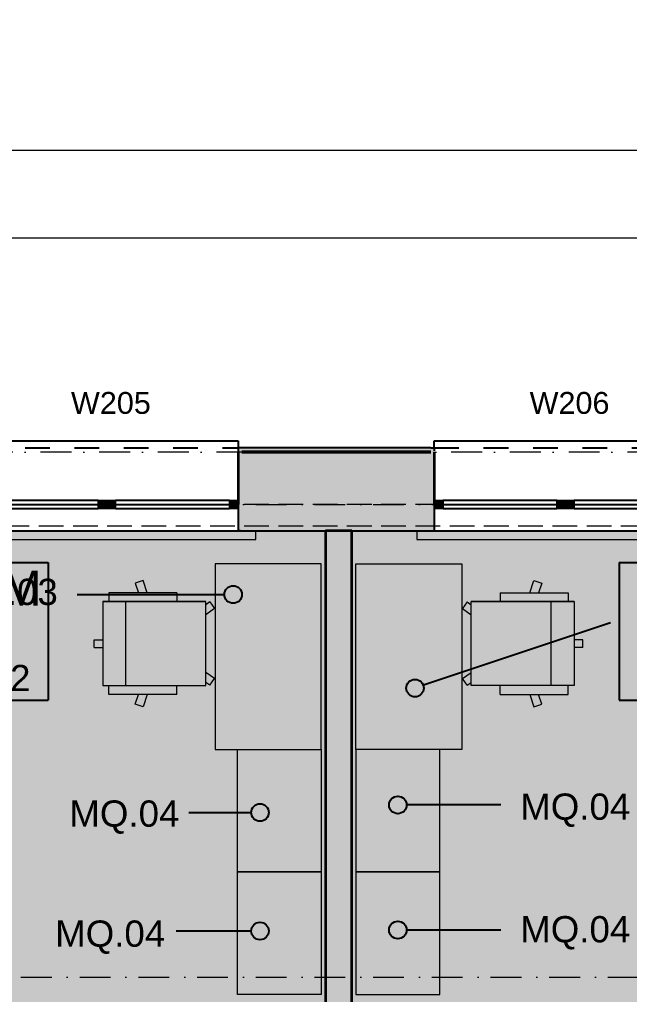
# Model space of a CAD drawing. Header units: millimetres. Extents: x -14278 to 96025, y -22378 to 34603.
# Drawn here: x 78472 to 81957, y 12452 to 18020 of the extents above; entities that cross this region are included whole.
import ezdxf
from ezdxf.enums import TextEntityAlignment as Align

# ---------------------------------------------------------------- set-up
doc = ezdxf.new("R2010")
doc.units = ezdxf.units.MM
doc.header["$MEASUREMENT"] = 0
for name, pattern in [('Dashed', [282.222223, 141.111112, -141.111112]), ('Dot & Dashed', [335.138881, 176.388884, -88.194442, 0, -70.555556]), ('Hidden Line', [195.611112, 141.111112, -54.5])]:
    doc.linetypes.add(name, pattern=pattern)
for name, color, linetype in [('A-Zz_20_10_90-T_TextFFEInternal', 7, 'Continuous'), ('A-Zz_20_10_90-T_TextWindow', 7, 'Continuous'), ('NewA-Ee_25_10-M_WallsExternal', 7, 'Continuous'), ('NewA-Ee_25_10-M_WallsInternal', 7, 'Continuous'), ('NewA-Ee_30_10-M_Roofs', 7, 'Continuous'), ('NewA-Ee_30_40-M_Floors', 7, 'Continuous'), ('NewA-Ee_40_20-M_GeneralFFAndEInternalFixed', 7, 'Continuous'), ('NewA-Ee_40_20-M_GeneralFFAndEInternalMovable', 7, 'Continuous'), ('NewA-SL-M_SpacesInternal', 7, 'Continuous'), ('NewA-Ss_30_25-M_CeilingAndSoffitSystems', 7, 'Continuous'), ('NewA-Zz_20_10_90-T_TextFFEInternal', 7, 'Continuous'), ('NewA-Zz_20_20-D_DimensionGrid', 7, 'Continuous'), ('NewA-Zz_35_40_80-M_GridStructural', 7, 'Continuous'), ('NewA-Zz_50_90_00-M_GrossInternal', 7, 'Continuous'), ('NewA-Zz_60_50_90-P_VoidOpening', 7, 'Continuous')]:
    doc.layers.add(name, color=color, linetype=linetype)
doc.styles.add('GENERATED_STYLE_1', font='')
doc.styles.get('GENERATED_STYLE_1').set_extended_font_data('Arial')
doc.dimstyles.new('GENERATED_STYLE__2', dxfattribs={"dimtxt": 150, "dimasz": 76, "dimexe": 0.18, "dimexo": 300, "dimgap": 0.09, "dimtad": 1, "dimtih": 1, "dimtoh": 1, "dimdec": 0, "dimzin": 0, "dimdsep": 46, "dimtxsty": 'GENERATED_STYLE_1', "dimblk": 'ARROWHEAD_2', "dimblk1": 'ARROWHEAD_2', "dimblk2": 'ARROWHEAD_2', "dimcen": 0.09, "dimclrd": 6, "dimclre": 6, "dimclrt": 7, "dimazin": 0, "dimtfac": 1, "dimtdec": 4, "dimtmove": 0, "dimatfit": 3, "dimfxl": 0, "dimtolj": 1, "dimtzin": 0, "dimarcsym": 0})

# ---------------------------------------------------------------- blocks, each defined once
blk = doc.blocks.new('Slab_29_2', base_point=(88251.7, 6550.5))
at = {"layer": 'NewA-Ee_30_40-M_Floors', "linetype": 'Continuous', "lineweight": 13}
blk.add_hatch(color=254, dxfattribs=at).paths.add_polyline_path([(88251.7, 6550.5), (88251.7, 12847.7), (90701.4, 12847.7), (90701.4, 15099.7), (56152, 15099.7), (56152, 6550.5)])
at = {"layer": 'NewA-Ee_30_40-M_Floors', "color": 6, "linetype": 'Continuous', "lineweight": 13, "flags": 128}
blk.add_lwpolyline([(88251.7, 6550.5), (56152, 6550.5), (56152, 15099.7), (90701.4, 15099.7), (90701.4, 12847.7), (88251.7, 12847.7)], close=True, dxfattribs=at)
blk = doc.blocks.new('BEDROOM_211_34_2', base_point=(77877, 14565))
at = {"layer": 'NewA-SL-M_SpacesInternal', "color": 253, "linetype": 'Continuous', "lineweight": 13}
for p, q in [((80220.8, 15099.7), (76390.7, 15099.7)), ((80220.8, 11297.6), (80220.8, 15099.7))]:
    blk.add_line(p, q, dxfattribs=at)
at = {"layer": 'NewA-SL-M_SpacesInternal', "linetype": 'Continuous'}
for p, q in [((77118.4, 14918.6), (78635.6, 14918.6)), ((78635.6, 14918.6), (78635.6, 14604.3)), ((78635.6, 14604.3), (78635.6, 14368.6)), ((78635.6, 14368.6), (78635.6, 14132.8)), ((77118.4, 14132.8), (78635.6, 14132.8))]:
    blk.add_line(p, q, dxfattribs=at)
at = {"layer": 'NewA-SL-M_SpacesInternal', "color": 5, "lineweight": 70, "style": 'GENERATED_STYLE_1'}
for tag, height, p in [('ROOM_NAME', 200, (77877, 14872.8)), ('ROOM_NUMBER', 150, (77877, 14570)), ('adj_text', 150, (77877, 14334.3))]:
    blk.add_attdef(tag, text='', height=height, dxfattribs=at).set_placement(p, align=Align.TOP_CENTER)
blk = doc.blocks.new('BEDROOM_213_35_2', base_point=(82657.6, 14565))
at = {"layer": 'NewA-SL-M_SpacesInternal', "color": 253, "linetype": 'Continuous', "lineweight": 13}
for p, q in [((80370.8, 15099.7), (80370.8, 11297.6)), ((84198.7, 15099.7), (80370.8, 15099.7))]:
    blk.add_line(p, q, dxfattribs=at)
at = {"layer": 'NewA-SL-M_SpacesInternal', "linetype": 'Continuous'}
for p, q in [((81898.9, 14918.6), (81898.9, 14604.3)), ((81898.9, 14918.6), (83416.2, 14918.6)), ((81898.9, 14604.3), (81898.9, 14368.6)), ((81898.9, 14368.6), (81898.9, 14132.8)), ((81898.9, 14132.8), (83416.2, 14132.8))]:
    blk.add_line(p, q, dxfattribs=at)
at = {"layer": 'NewA-SL-M_SpacesInternal', "color": 5, "lineweight": 70, "style": 'GENERATED_STYLE_1'}
for tag, height, p in [('ROOM_NAME', 200, (82657.6, 14872.8)), ('ROOM_NUMBER', 150, (82657.6, 14570)), ('adj_text', 150, (82657.6, 14334.3))]:
    blk.add_attdef(tag, text='', height=height, dxfattribs=at).set_placement(p, align=Align.TOP_CENTER)
blk = doc.blocks.new('Slab_43_2', base_point=(76390.7, 15099.7))
at = {"layer": 'NewA-Ss_30_25-M_CeilingAndSoffitSystems', "linetype": 'Continuous', "lineweight": 0}
blk.add_hatch(color=255, dxfattribs=at).paths.add_polyline_path([(76390.7, 15099.7), (76390.7, 11297.6), (78163.4, 11297.6), (78163.4, 8145.4), (79394.7, 8145.4), (79394.7, 11297.6), (80220.8, 11297.6), (80220.8, 15099.7)])
at = {"layer": 'NewA-Ss_30_25-M_CeilingAndSoffitSystems', "color": 6, "linetype": 'Continuous', "lineweight": 13, "flags": 128}
blk.add_lwpolyline([(76390.7, 15099.7), (76390.7, 11297.6), (78163.4, 11297.6), (78163.4, 8145.4), (79394.7, 8145.4), (79394.7, 11297.6), (80220.8, 11297.6), (80220.8, 15099.7)], close=True, dxfattribs=at)
blk = doc.blocks.new('Slab_44_2', base_point=(80370.8, 15099.7))
at = {"layer": 'NewA-Ss_30_25-M_CeilingAndSoffitSystems', "linetype": 'Continuous', "lineweight": 0}
blk.add_hatch(color=255, dxfattribs=at).paths.add_polyline_path([(80370.8, 15099.7), (80370.8, 11096.4), (81197.3, 11096.4), (81197.3, 8145.4), (82431.1, 8145.4), (82431.1, 11096.4), (84198.7, 11096.4), (84198.7, 15099.7)])
at = {"layer": 'NewA-Ss_30_25-M_CeilingAndSoffitSystems', "color": 6, "linetype": 'Continuous', "lineweight": 13, "flags": 128}
blk.add_lwpolyline([(80370.8, 15099.7), (80370.8, 11096.4), (81197.3, 11096.4), (81197.3, 8145.4), (82431.1, 8145.4), (82431.1, 11096.4), (84198.7, 11096.4), (84198.7, 15099.7)], close=True, dxfattribs=at)
blk = doc.blocks.new('Double Window 19_2')
at = {"layer": 'NewA-Ee_25_10-M_WallsExternal', "linetype": 'Continuous', "lineweight": 13}
for points in [[(-750, 0), (-750, -50), (-700, -50), (-700, 0)], [(0, -50), (0, 0), (-50, 0), (-50, -50)], [(0, 0), (0, -50), (50, -50), (50, 0)], [(750, -50), (750, 0), (700, 0), (700, -50)]]:
    blk.add_hatch(color=104, dxfattribs=at).paths.add_polyline_path(points)
at = {"layer": 'NewA-Ee_25_10-M_WallsExternal', "linetype": 'Continuous'}
for p, q in [((-750, 300), (-750, 340)), ((-750, 340), (750, 340)), ((750, 340), (750, 300)), ((-700, 0), (-50, 0)), ((50, 0), (700, 0)), ((-750, -24.9), (-750, -50)), ((-700, -25), (-50, -25)), ((-50, -50), (-700, -50)), ((50, -25), (700, -25)), ((700, -50), (50, -50)), ((750, -24.9), (750, -50)), ((-750, -175.2), (750, -175.2))]:
    blk.add_line(p, q, dxfattribs=at)
at = {"layer": 'NewA-Ee_25_10-M_WallsExternal', "linetype": 'Dashed'}
blk.add_line((-750, 300), (750, 300), dxfattribs=at)
at = {"layer": 'NewA-Ee_25_10-M_WallsExternal', "color": 24, "linetype": 'Continuous', "lineweight": 13}
for p, q in [((-750, 0), (-700, 0)), ((-700, 0), (-700, -50)), ((-50, -50), (-50, 0)), ((-50, 0), (0, 0)), ((0, 0), (50, 0)), ((50, 0), (50, -50)), ((700, -50), (700, 0)), ((700, 0), (750, 0)), ((-700, -50), (-750, -50)), ((0, -50), (-50, -50)), ((50, -50), (0, -50)), ((750, -50), (700, -50))]:
    blk.add_line(p, q, dxfattribs=at)
at = {"layer": 'NewA-Ee_25_10-M_WallsExternal', "color": 92, "linetype": 'Continuous', "lineweight": 35}
for p, q in [((-750, 0), (-750, -24.9)), ((750, 0), (750, -24.9))]:
    blk.add_line(p, q, dxfattribs=at)
blk = doc.blocks.new('Wall_68_2', base_point=(56001.7, 15250))
at = {"layer": 'NewA-Ee_25_10-M_WallsExternal', "linetype": 'Continuous', "lineweight": 13}
for points in [[(79741.8, 15574.9), (79721.7, 15574.9), (79721.7, 15274.9), (79741.8, 15274.9)], [(79721.7, 15274.9), (79721.7, 15250), (80841.7, 15250), (80841.7, 15274.9), (80821.6, 15274.9), (80821.6, 15550), (79741.8, 15550), (79741.8, 15274.9)], [(79741.8, 15554.8), (80821.6, 15554.8), (80821.6, 15574.9), (79741.8, 15574.9)], [(80821.6, 15574.9), (80821.6, 15274.9), (80841.7, 15274.9), (80841.7, 15574.9)], [(79721.7, 15224.9), (79734.7, 15224.9), (79734.7, 15179.6), (80828.7, 15179.6), (80828.7, 15224.9), (80841.7, 15224.9), (80841.7, 15250), (79721.7, 15250)], [(79734.7, 15099.7), (79734.7, 15224.9), (79721.7, 15224.9), (79721.7, 15099.7)], [(80828.7, 15099.7), (80841.7, 15099.7), (80841.7, 15224.9), (80828.7, 15224.9)], [(79734.7, 15179.6), (79734.7, 15116.1), (80828.7, 15116.1), (80828.7, 15179.6)], [(80828.7, 15116.1), (79734.7, 15116.1), (79734.7, 15099.7), (80828.7, 15099.7)]]:
    blk.add_hatch(color=6, dxfattribs=at).paths.add_polyline_path(points)
at = {"layer": 'NewA-Ee_25_10-M_WallsExternal', "linetype": 'Continuous'}
for p, q in [((79741.8, 15574.9), (79721.7, 15574.9)), ((79721.7, 15574.9), (79721.7, 15554.8)), ((79741.8, 15554.8), (80821.6, 15554.8)), ((80821.6, 15574.9), (80841.7, 15574.9)), ((80841.7, 15574.9), (80841.7, 15554.8)), ((79721.7, 15250), (79721.7, 15224.9)), ((79721.7, 15224.9), (79721.7, 15179.6)), ((80841.7, 15250), (80841.7, 15224.9)), ((80841.7, 15224.9), (80841.7, 15179.6)), ((79721.7, 15179.6), (79721.7, 15116.1)), ((80841.7, 15179.6), (80841.7, 15116.1)), ((79721.7, 15116.1), (79721.7, 15099.7)), ((79734.7, 15099.7), (79721.7, 15099.7)), ((80828.7, 15099.7), (80841.7, 15099.7)), ((80841.7, 15116.1), (80841.7, 15099.7))]:
    blk.add_line(p, q, dxfattribs=at)
at = {"layer": 'NewA-Ee_25_10-M_WallsExternal', "color": 92, "linetype": 'Continuous', "lineweight": 35}
for p, q in [((79721.7, 15550), (79721.7, 15274.9)), ((79741.8, 15550), (80821.6, 15550)), ((80841.7, 15550), (80841.7, 15274.9)), ((79721.7, 15274.9), (79721.7, 15250)), ((80841.7, 15274.9), (80841.7, 15250))]:
    blk.add_line(p, q, dxfattribs=at)
at = {"layer": 'NewA-Ee_25_10-M_WallsExternal', "linetype": 'Continuous', "flags": 128}
for points in [[(80821.6, 15574.9), (79741.8, 15574.9)], [(79734.7, 15099.7), (80828.7, 15099.7)]]:
    blk.add_lwpolyline(points, dxfattribs=at)
at = {"layer": 'NewA-Ee_25_10-M_WallsExternal', "linetype": 'Continuous', "zscale": 1000}
for p in [(78971.7, 15274.9), (81591.7, 15274.9)]:
    blk.add_blockref('Double Window 19_2', p, dxfattribs=at)
blk = doc.blocks.new('Wall_80_2', base_point=(80220.8, 15099.7))
at = {"layer": 'NewA-Ee_25_10-M_WallsInternal', "linetype": 'Continuous', "lineweight": 13}
blk.add_hatch(color=6, dxfattribs=at).paths.add_polyline_path([(80220.8, 11297.6), (80370.8, 11297.6), (80370.8, 15099.7), (80220.8, 15099.7)])
at = {"layer": 'NewA-Ee_25_10-M_WallsInternal', "color": 92, "linetype": 'Continuous', "lineweight": 35, "flags": 128}
for points in [[(80220.8, 15099.7), (80220.8, 11297.6)], [(80370.8, 15099.7), (80220.8, 15099.7)], [(80370.8, 11297.6), (80370.8, 15099.7)]]:
    blk.add_lwpolyline(points, dxfattribs=at)
blk = doc.blocks.new('Standard grid marker_2')
at = {"layer": 'NewA-Zz_35_40_80-M_GridStructural', "color": 6, "linetype": 'Dot & Dashed', "lineweight": 13}
blk.add_line((1000, 0), (40175.6, 0), dxfattribs=at)
at = {"layer": 'NewA-Zz_35_40_80-M_GridStructural', "style": 'GENERATED_STYLE_1'}
blk.add_attdef('AC_MarkerText_1', text='', height=250, dxfattribs=at).set_placement((41425.6, 14.3), align=Align.MIDDLE_CENTER)
blk = doc.blocks.new('Standard grid marker_4')
at = {"layer": 'NewA-Zz_35_40_80-M_GridStructural', "color": 6, "linetype": 'Dot & Dashed', "lineweight": 13}
blk.add_line((1000, 0), (40175.6, 0), dxfattribs=at)
blk = doc.blocks.new('Venetian Blind 19')
at = {"layer": 'NewA-Ee_40_20-M_GeneralFFAndEInternalFixed', "color": 1, "linetype": 'Continuous', "lineweight": 18}
for p, q in [((1700, 50), (0, 50)), ((0, 50), (0, 0)), ((0, 0), (1700, 0)), ((1700, 0), (1700, 50))]:
    blk.add_line(p, q, dxfattribs=at)
blk = doc.blocks.new('Office Desk Rect 19')
at = {"layer": 'NewA-Ee_40_20-M_GeneralFFAndEInternalMovable', "color": 1, "linetype": 'Continuous', "lineweight": 18}
for p, q in [((1058.8625, 604.8375), (0, 604.8375)), ((0, 604.8375), (0, 0)), ((1058.8625, 0), (1058.8625, 604.8375)), ((0, 0), (1058.8625, 0))]:
    blk.add_line(p, q, dxfattribs=at)
blk = doc.blocks.new('Office Chair 04 19')
at = {"layer": 'NewA-Ee_40_20-M_GeneralFFAndEInternalMovable', "color": 1, "linetype": 'Continuous', "lineweight": 18}
for p, q in [((335.5, 682), (335.5, 632.6)), ((335.5, 682), (379.5, 682)), ((379.5, 682), (379.5, 632.6)), ((597.6, 632.6), (117.3, 632.6)), ((117.3, 632.6), (117.3, 43.3)), ((117.3, 632.6), (117.3, 43.3)), ((597.6, 632.6), (597.6, 43.3)), ((597.6, 43.3), (597.6, 632.6)), ((597.6, 632.6), (597.6, 43.3)), ((67.3, 210.1), (67.3, 598.2)), ((67.3, 598.2), (117.3, 598.2)), ((647.6, 598.2), (597.6, 598.2)), ((647.6, 210.1), (647.6, 598.2)), ((-3.2, 401.5), (11.5, 446.7)), ((11.5, 446.7), (67.3, 428.6)), ((117.3, 501), (597.6, 501)), ((703.4, 446.7), (647.6, 428.6)), ((718.1, 401.5), (703.4, 446.7)), ((67.3, 378.6), (-3.2, 401.5)), ((647.6, 378.6), (718.1, 401.5)), ((67.3, 210.1), (117.3, 210.1)), ((67.3, 210.1), (117.3, 210.1)), ((647.6, 210.1), (597.6, 210.1)), ((647.6, 210.1), (597.6, 210.1)), ((117.3, 43.3), (597.6, 43.3)), ((119.9, 21.7), (135.6, 43.3)), ((119.9, 21.7), (157.3, -5.4)), ((157.3, -5.4), (192.7, 43.3)), ((557.7, -5.4), (522.2, 43.3)), ((595, 21.7), (557.7, -5.4)), ((595, 21.7), (579.3, 43.3))]:
    blk.add_line(p, q, dxfattribs=at)
blk = doc.blocks.new('Credenza 19_2')
at = {"layer": 'NewA-Ee_40_20-M_GeneralFFAndEInternalMovable', "color": 1, "linetype": 'Continuous', "lineweight": 18}
for p, q in [((700, 478.4), (0, 478.4)), ((0, 478.4), (0, 0)), ((700, 0), (700, 478.4)), ((0, 0), (700, 0))]:
    blk.add_line(p, q, dxfattribs=at)
blk = doc.blocks.new('Beam_16_2', base_point=(90851.7, 6550))
at = {"layer": 'NewA-Ee_30_10-M_Roofs', "color": 6, "linetype": 'Hidden Line', "lineweight": 13}
blk.add_line((90851.7, 15250), (56001.7, 15250), dxfattribs=at)
blk = doc.blocks.new('Line_85_2', base_point=(81222.1, 13534.6))
at = {"layer": 'NewA-Zz_20_10_90-T_TextFFEInternal', "linetype": 'Continuous'}
blk.add_hatch(color=256, dxfattribs=at).paths.add_polyline_path([(80683.5, 13534.6), (80679.7, 13553.7), (80668.8, 13570), (80652.6, 13580.8), (80633.5, 13584.6), (80614.3, 13580.8), (80598.1, 13570), (80587.3, 13553.7), (80583.5, 13534.6), (80587.3, 13515.5), (80598.1, 13499.2), (80614.3, 13488.4), (80633.5, 13484.6), (80652.6, 13488.4), (80668.8, 13499.2), (80679.7, 13515.5)])
blk.add_line((81222.1, 13534.6), (80683.5, 13534.6), dxfattribs=at)
blk.add_circle((80633.5, 13534.6), 50, dxfattribs=at)
blk = doc.blocks.new('Line_86_2', base_point=(81222.1, 12820.2))
at = {"layer": 'NewA-Zz_20_10_90-T_TextFFEInternal', "linetype": 'Continuous'}
blk.add_hatch(color=256, dxfattribs=at).paths.add_polyline_path([(80683.5, 12820.2), (80679.7, 12839.3), (80668.8, 12855.5), (80652.6, 12866.4), (80633.5, 12870.2), (80614.3, 12866.4), (80598.1, 12855.5), (80587.3, 12839.3), (80583.5, 12820.2), (80587.3, 12801), (80598.1, 12784.8), (80614.3, 12774), (80633.5, 12770.2), (80652.6, 12774), (80668.8, 12784.8), (80679.7, 12801)])
blk.add_line((81222.1, 12820.2), (80683.5, 12820.2), dxfattribs=at)
blk.add_circle((80633.5, 12820.2), 50, dxfattribs=at)
blk = doc.blocks.new('Line_90_2', base_point=(81849.1, 14575.1))
at = {"layer": 'NewA-Zz_20_10_90-T_TextFFEInternal', "linetype": 'Continuous'}
blk.add_hatch(color=256, dxfattribs=at).paths.add_polyline_path([(80782, 14201.8), (80778.2, 14221), (80767.3, 14237.2), (80751.1, 14248), (80732, 14251.8), (80712.9, 14248), (80696.6, 14237.2), (80685.8, 14221), (80682, 14201.8), (80685.8, 14182.7), (80696.6, 14166.5), (80712.9, 14155.6), (80732, 14151.8), (80751.1, 14155.6), (80767.3, 14166.5), (80778.2, 14182.7)])
blk.add_line((81849.1, 14575.1), (80779.4, 14217.7), dxfattribs=at)
blk.add_circle((80732, 14201.8), 50, dxfattribs=at)
blk = doc.blocks.new('Line_115_2', base_point=(78801.9, 14736.1))
at = {"layer": 'NewA-Zz_20_10_90-T_TextFFEInternal', "linetype": 'Continuous'}
blk.add_hatch(color=256, dxfattribs=at).paths.add_polyline_path([(79742.9, 14736.1), (79739.1, 14755.2), (79728.3, 14771.4), (79712, 14782.2), (79692.9, 14786.1), (79673.8, 14782.2), (79657.5, 14771.4), (79646.7, 14755.2), (79642.9, 14736.1), (79646.7, 14716.9), (79657.5, 14700.7), (79673.8, 14689.9), (79692.9, 14686.1), (79712, 14689.9), (79728.3, 14700.7), (79739.1, 14716.9)])
blk.add_line((78801.9, 14736.1), (79642.9, 14736.1), dxfattribs=at)
blk.add_circle((79692.9, 14736.1), 50, dxfattribs=at)
blk = doc.blocks.new('Line_116_2', base_point=(79440.3, 13491.2))
at = {"layer": 'NewA-Zz_20_10_90-T_TextFFEInternal', "linetype": 'Continuous'}
blk.add_hatch(color=256, dxfattribs=at).paths.add_polyline_path([(79896.2, 13491.2), (79892.4, 13510.3), (79881.6, 13526.6), (79865.4, 13537.4), (79846.2, 13541.2), (79827.1, 13537.4), (79810.9, 13526.6), (79800.1, 13510.3), (79796.2, 13491.2), (79800.1, 13472.1), (79810.9, 13455.9), (79827.1, 13445), (79846.2, 13441.2), (79865.4, 13445), (79881.6, 13455.9), (79892.4, 13472.1)])
blk.add_line((79440.3, 13491.2), (79796.2, 13491.2), dxfattribs=at)
blk.add_circle((79846.2, 13491.2), 50, dxfattribs=at)
blk = doc.blocks.new('Line_117_2', base_point=(79368.2, 12814.7))
at = {"layer": 'NewA-Zz_20_10_90-T_TextFFEInternal', "linetype": 'Continuous'}
blk.add_hatch(color=256, dxfattribs=at).paths.add_polyline_path([(79896.2, 12814.7), (79892.4, 12833.8), (79881.6, 12850), (79865.4, 12860.9), (79846.2, 12864.7), (79827.1, 12860.9), (79810.9, 12850), (79800.1, 12833.8), (79796.2, 12814.7), (79800.1, 12795.5), (79810.9, 12779.3), (79827.1, 12768.5), (79846.2, 12764.7), (79865.4, 12768.5), (79881.6, 12779.3), (79892.4, 12795.5)])
blk.add_line((79368.2, 12814.7), (79796.2, 12814.7), dxfattribs=at)
blk.add_circle((79846.2, 12814.7), 50, dxfattribs=at)
blk = doc.blocks.new('*D1028', base_point=(56001.7, 0))
at = {"layer": 'NewA-Zz_20_20-D_DimensionGrid', "color": 6, "linetype": 'Continuous', "lineweight": 13}
for p, q in [((55701.7, 17198.9), (55701.7, 17470.2)), ((91151.7, 17198.9), (91151.7, 17470.2)), ((55652.8, 17273.9), (55701.7, 17273.9)), ((55701.7, 17273.9), (91151.7, 17273.9)), ((91151.7, 17273.9), (91200.6, 17273.9))]:
    blk.add_line(p, q, dxfattribs=at)
at = {"layer": 'NewA-Zz_20_20-D_DimensionGrid', "linetype": 'Continuous'}
for p, q in [((55730.6, 17323.9), (55672.8, 17223.9)), ((91122.8, 17223.9), (91180.6, 17323.9))]:
    blk.add_line(p, q, dxfattribs=at)
at = {"layer": 'NewA-Zz_20_20-D_DimensionGrid', "insert": (73140.7, 17303.9), "char_height": 150, "attachment_point": 7, "style": 'GENERATED_STYLE_1'}
blk.add_mtext('\\A1;{\\fArial|b0|i0|c0|p34;35450}', dxfattribs=at)
blk = doc.blocks.new('ARROWHEAD_2')
at = {"color": 0, "linetype": 'Continuous', "lineweight": 0}
for p, q in [((0, 0), (-1, 0)), ((-0.378, -0.655), (0.378, 0.655))]:
    blk.add_line(p, q, dxfattribs=at)
blk = doc.blocks.new('*D1034', base_point=(56001.7, 0))
at = {"layer": 'NewA-Zz_20_20-D_DimensionGrid', "color": 6, "linetype": 'Continuous', "lineweight": 13}
for p, q in [((72201.7, 16698.8), (72201.7, 17720.2)), ((84051.7, 16698.8), (84051.7, 17720.2)), ((72201.7, 16773.8), (84051.7, 16773.8))]:
    blk.add_line(p, q, dxfattribs=at)
at = {"layer": 'NewA-Zz_20_20-D_DimensionGrid', "linetype": 'Continuous'}
for p, q in [((72230.6, 16823.8), (72172.8, 16723.8)), ((84080.6, 16823.8), (84022.8, 16723.8))]:
    blk.add_line(p, q, dxfattribs=at)
at = {"layer": 'NewA-Zz_20_20-D_DimensionGrid', "insert": (77848.3, 16803.8), "char_height": 150, "attachment_point": 7, "style": 'GENERATED_STYLE_1'}
blk.add_mtext('\\A1;{\\fArial|b0|i0|c0|p34;11850}', dxfattribs=at)
blk = doc.blocks.new('Label_149_2', base_point=(78569.5, 15971.6))
at = {"layer": 'A-Zz_20_10_90-T_TextWindow', "insert": (78994.5, 15893), "char_height": 125, "attachment_point": 2, "style": 'GENERATED_STYLE_1'}
blk.add_mtext('\\fArial|b0|i0|c0|p34;W205\\fArial|b0|i0|c0|p34;\\fArial|b0|i0|c0|p34;\\fArial|b0|i0|c0|p34;\\fArial|b0|i0|c0|p34;\\fArial|b0|i0|c0|p34;\\fArial|b0|i0|c0|p34;\\fArial|b0|i0|c0|p34;\\fArial|b0|i0|c0|p34;\\fArial|b0|i0|c0|p34;\\fArial|b0|i0|c0|p34;\\fArial|b0|i0|c0|p34;\\fArial|b0|i0|c0|p34;\\fArial|b0|i0|c0|p34;\\fArial|b0|i0|c0|p34;\\fArial|b0|i0|c0|p34;\\fArial|b0|i0|c0|p34;\\fArial|b0|i0|c0|p34;\\fArial|b0|i0|c0|p34;\\fArial|b0|i0|c0|p34;\\fArial|b0|i0|c0|p34;\\fArial|b0|i0|c0|p34;\\fArial|b0|i0|c0|p34;\\fArial|b0|i0|c0|p34;\\fArial|b0|i0|c0|p34;\\fArial|b0|i0|c0|p34;\\fArial|b0|i0|c0|p34;\\fArial|b0|i0|c0|p34;\\fArial|b0|i0|c0|p34;\\fArial|b0|i0|c0|p34;}', dxfattribs=at)
blk = doc.blocks.new('Label_150_2', base_point=(81189.5, 15971.6))
at = {"layer": 'A-Zz_20_10_90-T_TextWindow', "insert": (81614.5, 15893), "char_height": 125, "attachment_point": 2, "style": 'GENERATED_STYLE_1'}
blk.add_mtext('\\fArial|b0|i0|c0|p34;W206\\fArial|b0|i0|c0|p34;\\fArial|b0|i0|c0|p34;\\fArial|b0|i0|c0|p34;\\fArial|b0|i0|c0|p34;\\fArial|b0|i0|c0|p34;\\fArial|b0|i0|c0|p34;\\fArial|b0|i0|c0|p34;\\fArial|b0|i0|c0|p34;\\fArial|b0|i0|c0|p34;\\fArial|b0|i0|c0|p34;\\fArial|b0|i0|c0|p34;\\fArial|b0|i0|c0|p34;\\fArial|b0|i0|c0|p34;\\fArial|b0|i0|c0|p34;\\fArial|b0|i0|c0|p34;\\fArial|b0|i0|c0|p34;\\fArial|b0|i0|c0|p34;\\fArial|b0|i0|c0|p34;\\fArial|b0|i0|c0|p34;\\fArial|b0|i0|c0|p34;\\fArial|b0|i0|c0|p34;\\fArial|b0|i0|c0|p34;\\fArial|b0|i0|c0|p34;\\fArial|b0|i0|c0|p34;\\fArial|b0|i0|c0|p34;\\fArial|b0|i0|c0|p34;\\fArial|b0|i0|c0|p34;\\fArial|b0|i0|c0|p34;\\fArial|b0|i0|c0|p34;}', dxfattribs=at)
blk = doc.blocks.new('Label_184_2', base_point=(81222.1, 12984.1))
at = {"layer": 'A-Zz_20_10_90-T_TextFFEInternal', "insert": (81647.1, 12899.8), "char_height": 150, "attachment_point": 2, "style": 'GENERATED_STYLE_1'}
blk.add_mtext('\\fArial|b0|i0|c0|p34;MQ.04\\fArial|b0|i0|c0|p34;\\fArial|b0|i0|c0|p34;\\fArial|b0|i0|c0|p34;\\fArial|b0|i0|c0|p34;\\fArial|b0|i0|c0|p34;\\fArial|b0|i0|c0|p34;\\fArial|b0|i0|c0|p34;\\fArial|b0|i0|c0|p34;\\fArial|b0|i0|c0|p34;\\fArial|b0|i0|c0|p34;\\fArial|b0|i0|c0|p34;\\fArial|b0|i0|c0|p34;\\fArial|b0|i0|c0|p34;\\fArial|b0|i0|c0|p34;\\fArial|b0|i0|c0|p34;\\fArial|b0|i0|c0|p34;\\fArial|b0|i0|c0|p34;\\fArial|b0|i0|c0|p34;\\fArial|b0|i0|c0|p34;\\fArial|b0|i0|c0|p34;\\fArial|b0|i0|c0|p34;\\fArial|b0|i0|c0|p34;\\fArial|b0|i0|c0|p34;\\fArial|b0|i0|c0|p34;\\fArial|b0|i0|c0|p34;\\fArial|b0|i0|c0|p34;\\fArial|b0|i0|c0|p34;\\fArial|b0|i0|c0|p34;\\fArial|b0|i0|c0|p34;}', dxfattribs=at)
blk = doc.blocks.new('Label_185_2', base_point=(81222.1, 13684.1))
at = {"layer": 'A-Zz_20_10_90-T_TextFFEInternal', "insert": (81647.1, 13599.8), "char_height": 150, "attachment_point": 2, "style": 'GENERATED_STYLE_1'}
blk.add_mtext('\\fArial|b0|i0|c0|p34;MQ.04\\fArial|b0|i0|c0|p34;\\fArial|b0|i0|c0|p34;\\fArial|b0|i0|c0|p34;\\fArial|b0|i0|c0|p34;\\fArial|b0|i0|c0|p34;\\fArial|b0|i0|c0|p34;\\fArial|b0|i0|c0|p34;\\fArial|b0|i0|c0|p34;\\fArial|b0|i0|c0|p34;\\fArial|b0|i0|c0|p34;\\fArial|b0|i0|c0|p34;\\fArial|b0|i0|c0|p34;\\fArial|b0|i0|c0|p34;\\fArial|b0|i0|c0|p34;\\fArial|b0|i0|c0|p34;\\fArial|b0|i0|c0|p34;\\fArial|b0|i0|c0|p34;\\fArial|b0|i0|c0|p34;\\fArial|b0|i0|c0|p34;\\fArial|b0|i0|c0|p34;\\fArial|b0|i0|c0|p34;\\fArial|b0|i0|c0|p34;\\fArial|b0|i0|c0|p34;\\fArial|b0|i0|c0|p34;\\fArial|b0|i0|c0|p34;\\fArial|b0|i0|c0|p34;\\fArial|b0|i0|c0|p34;\\fArial|b0|i0|c0|p34;\\fArial|b0|i0|c0|p34;}', dxfattribs=at)
blk = doc.blocks.new('Label_207_2', base_point=(77951.9, 14910.8))
at = {"layer": 'A-Zz_20_10_90-T_TextFFEInternal', "insert": (78376.9, 14826.5), "char_height": 150, "attachment_point": 2, "style": 'GENERATED_STYLE_1'}
blk.add_mtext('\\fArial|b0|i0|c0|p34;MQ.03\\fArial|b0|i0|c0|p34;\\fArial|b0|i0|c0|p34;\\fArial|b0|i0|c0|p34;\\fArial|b0|i0|c0|p34;\\fArial|b0|i0|c0|p34;\\fArial|b0|i0|c0|p34;\\fArial|b0|i0|c0|p34;\\fArial|b0|i0|c0|p34;\\fArial|b0|i0|c0|p34;\\fArial|b0|i0|c0|p34;\\fArial|b0|i0|c0|p34;\\fArial|b0|i0|c0|p34;\\fArial|b0|i0|c0|p34;\\fArial|b0|i0|c0|p34;\\fArial|b0|i0|c0|p34;\\fArial|b0|i0|c0|p34;\\fArial|b0|i0|c0|p34;\\fArial|b0|i0|c0|p34;\\fArial|b0|i0|c0|p34;\\fArial|b0|i0|c0|p34;\\fArial|b0|i0|c0|p34;\\fArial|b0|i0|c0|p34;\\fArial|b0|i0|c0|p34;\\fArial|b0|i0|c0|p34;\\fArial|b0|i0|c0|p34;\\fArial|b0|i0|c0|p34;\\fArial|b0|i0|c0|p34;\\fArial|b0|i0|c0|p34;\\fArial|b0|i0|c0|p34;}', dxfattribs=at)
blk = doc.blocks.new('Label_208_2', base_point=(78646.5, 13644.6))
at = {"layer": 'A-Zz_20_10_90-T_TextFFEInternal', "insert": (79071.5, 13560.3), "char_height": 150, "attachment_point": 2, "style": 'GENERATED_STYLE_1'}
blk.add_mtext('\\fArial|b0|i0|c0|p34;MQ.04\\fArial|b0|i0|c0|p34;\\fArial|b0|i0|c0|p34;\\fArial|b0|i0|c0|p34;\\fArial|b0|i0|c0|p34;\\fArial|b0|i0|c0|p34;\\fArial|b0|i0|c0|p34;\\fArial|b0|i0|c0|p34;\\fArial|b0|i0|c0|p34;\\fArial|b0|i0|c0|p34;\\fArial|b0|i0|c0|p34;\\fArial|b0|i0|c0|p34;\\fArial|b0|i0|c0|p34;\\fArial|b0|i0|c0|p34;\\fArial|b0|i0|c0|p34;\\fArial|b0|i0|c0|p34;\\fArial|b0|i0|c0|p34;\\fArial|b0|i0|c0|p34;\\fArial|b0|i0|c0|p34;\\fArial|b0|i0|c0|p34;\\fArial|b0|i0|c0|p34;\\fArial|b0|i0|c0|p34;\\fArial|b0|i0|c0|p34;\\fArial|b0|i0|c0|p34;\\fArial|b0|i0|c0|p34;\\fArial|b0|i0|c0|p34;\\fArial|b0|i0|c0|p34;\\fArial|b0|i0|c0|p34;\\fArial|b0|i0|c0|p34;\\fArial|b0|i0|c0|p34;}', dxfattribs=at)
blk = doc.blocks.new('Label_209_2', base_point=(78565.3, 12959))
at = {"layer": 'A-Zz_20_10_90-T_TextFFEInternal', "insert": (78990.3, 12874.7), "char_height": 150, "attachment_point": 2, "style": 'GENERATED_STYLE_1'}
blk.add_mtext('\\fArial|b0|i0|c0|p34;MQ.04\\fArial|b0|i0|c0|p34;\\fArial|b0|i0|c0|p34;\\fArial|b0|i0|c0|p34;\\fArial|b0|i0|c0|p34;\\fArial|b0|i0|c0|p34;\\fArial|b0|i0|c0|p34;\\fArial|b0|i0|c0|p34;\\fArial|b0|i0|c0|p34;\\fArial|b0|i0|c0|p34;\\fArial|b0|i0|c0|p34;\\fArial|b0|i0|c0|p34;\\fArial|b0|i0|c0|p34;\\fArial|b0|i0|c0|p34;\\fArial|b0|i0|c0|p34;\\fArial|b0|i0|c0|p34;\\fArial|b0|i0|c0|p34;\\fArial|b0|i0|c0|p34;\\fArial|b0|i0|c0|p34;\\fArial|b0|i0|c0|p34;\\fArial|b0|i0|c0|p34;\\fArial|b0|i0|c0|p34;\\fArial|b0|i0|c0|p34;\\fArial|b0|i0|c0|p34;\\fArial|b0|i0|c0|p34;\\fArial|b0|i0|c0|p34;\\fArial|b0|i0|c0|p34;\\fArial|b0|i0|c0|p34;\\fArial|b0|i0|c0|p34;\\fArial|b0|i0|c0|p34;}', dxfattribs=at)
blk = doc.blocks.new('Beam_18_2', base_point=(90851.7, 6426.7))
at = {"layer": 'NewA-Zz_60_50_90-P_VoidOpening', "color": 6, "linetype": 'Hidden Line', "lineweight": 13}
blk.add_line((90851.7, 15126.7), (56001.7, 15126.7), dxfattribs=at)

msp = doc.modelspace()

# ---------------------------------------------------------------- hatches: boundary and pattern name
at = {"layer": 'NewA-Zz_50_90_00-M_GrossInternal', "linetype": 'Continuous', "lineweight": 140}
msp.add_hatch(color=1, dxfattribs=at).paths.add_polyline_path([(56152, 15099.7), (90701.4, 15099.7), (90701.4, 6700.3), (61501.4, 6700.3), (61501.4, 2150.3), (58052, 2150.3), (58052, 6700.3), (56152, 6700.3)])

# ---------------------------------------------------------------- linework, layer by layer
at = {"layer": 'NewA-Zz_50_90_00-M_GrossInternal', "linetype": 'Continuous', "flags": 128}
msp.add_lwpolyline([(56152, 15099.7), (90701.4, 15099.7), (90701.4, 6700.3), (61501.4, 6700.3), (61501.4, 2150.3), (58052, 2150.3), (58052, 6700.3), (56152, 6700.3)], close=True, dxfattribs=at)

# ---------------------------------------------------------------- block references
at = {"layer": 'A-Zz_20_10_90-T_TextFFEInternal', "color": 6, "linetype": 'Continuous', "lineweight": 13}
for name, p in [('Label_207_2', (77951.9, 14910.8)), ('Label_185_2', (81222.1, 13684.1)), ('Label_208_2', (78646.5, 13644.6)), ('Label_209_2', (78565.3, 12959)), ('Label_184_2', (81222.1, 12984.1))]:
    msp.add_blockref(name, p, dxfattribs=at)
at = {"layer": 'A-Zz_20_10_90-T_TextWindow', "color": 6, "linetype": 'Continuous', "lineweight": 13}
for name, p in [('Label_149_2', (78569.5, 15971.6)), ('Label_150_2', (81189.5, 15971.6))]:
    msp.add_blockref(name, p, dxfattribs=at)
at = {"layer": 'NewA-Ee_25_10-M_WallsExternal', "color": 92, "lineweight": 35}
msp.add_blockref('Wall_68_2', (56001.7, 15250), dxfattribs=at)
at = {"layer": 'NewA-Ee_25_10-M_WallsInternal', "color": 92, "lineweight": 35}
msp.add_blockref('Wall_80_2', (80220.8, 15099.7), dxfattribs=at)
at = {"layer": 'NewA-Ee_30_10-M_Roofs', "color": 6, "lineweight": 13}
msp.add_blockref('Beam_16_2', (90851.7, 6550), dxfattribs=at)
at = {"layer": 'NewA-Ee_30_40-M_Floors', "color": 6, "linetype": 'Continuous', "lineweight": 13}
msp.add_blockref('Slab_29_2', (88251.7, 6550.5), dxfattribs=at)
at = {"layer": 'NewA-Ee_40_20-M_GeneralFFAndEInternalFixed', "color": 6, "linetype": 'Continuous', "lineweight": 13, "zscale": 1000}
for p in [(78121.7, 15049.7), (80741.7, 15049.7)]:
    msp.add_blockref('Venetian Blind 19', p, dxfattribs=at)
at = {"layer": 'NewA-Ee_40_20-M_GeneralFFAndEInternalMovable', "color": 6, "linetype": 'Continuous', "lineweight": 13, "zscale": 1000}
for name, p, rotation in [('Office Desk Rect 19', (79590.3, 14910.8), 270), ('Office Chair 04 19', (79580.7, 14098.6), 90), ('Credenza 19_2', (80872.6, 13151.9), 90), ('Credenza 19_2', (80872.6, 12451.9), 90)]:
    msp.add_blockref(name, p, dxfattribs=dict(at, rotation=rotation))
at = {"layer": 'NewA-Ee_40_20-M_GeneralFFAndEInternalMovable', "color": 6, "linetype": 'Continuous', "lineweight": 13, "xscale": -1, "zscale": 1000}
for name, p, rotation in [('Office Desk Rect 19', (80999.1, 14910.8), 90), ('Office Chair 04 19', (81008.8, 14098.6), 270), ('Credenza 19_2', (79716.8, 13151.9), 270), ('Credenza 19_2', (79716.8, 12451.9), 270)]:
    msp.add_blockref(name, p, dxfattribs=dict(at, rotation=rotation))
at = {"layer": 'NewA-SL-M_SpacesInternal', "linetype": 'Continuous'}
ref = msp.add_blockref('BEDROOM_211_34_2', (77877, 14565), dxfattribs=at)
ref.add_attrib('ROOM_NAME', 'BEDROOM', dxfattribs={"color": 5, "lineweight": 70, "height": 200, "style": 'GENERATED_STYLE_1'}).set_placement((77877, 14872.8), align=Align.TOP_CENTER)
ref.add_attrib('adj_text', 'Area: 18.4 m2', dxfattribs={"color": 5, "lineweight": 70, "height": 150, "style": 'GENERATED_STYLE_1'}).set_placement((77877, 14334.3), align=Align.TOP_CENTER)
msp.add_blockref('BEDROOM_213_35_2', (82657.6, 14565), dxfattribs=at)
at = {"layer": 'NewA-Ss_30_25-M_CeilingAndSoffitSystems', "color": 6, "linetype": 'Continuous', "lineweight": 13}
for name, p in [('Slab_43_2', (76390.7, 15099.7)), ('Slab_44_2', (80370.8, 15099.7))]:
    msp.add_blockref(name, p, dxfattribs=at)
at = {"layer": 'NewA-Zz_20_10_90-T_TextFFEInternal', "linetype": 'Continuous'}
for name, p in [('Line_115_2', (78801.9, 14736.1)), ('Line_90_2', (81849.1, 14575.1)), ('Line_116_2', (79440.3, 13491.2)), ('Line_85_2', (81222.1, 13534.6)), ('Line_117_2', (79368.2, 12814.7)), ('Line_86_2', (81222.1, 12820.2))]:
    msp.add_blockref(name, p, dxfattribs=at)
at = {"layer": 'NewA-Zz_35_40_80-M_GridStructural', "color": 1, "linetype": 'Continuous', "lineweight": 18, "zscale": 1000, "rotation": 180}
msp.add_blockref('Standard grid marker_4', (95525, 15550), dxfattribs=at)
at = {"layer": 'NewA-Zz_35_40_80-M_GridStructural', "color": 1, "linetype": 'Continuous', "lineweight": 18, "zscale": 1000}
for p in [(54349.4, 15250), (54349.4, 12550)]:
    msp.add_blockref('Standard grid marker_2', p, dxfattribs=at)
at = {"layer": 'NewA-Zz_60_50_90-P_VoidOpening', "color": 6, "lineweight": 13}
msp.add_blockref('Beam_18_2', (90851.7, 6426.7), dxfattribs=at)

# ---------------------------------------------------------------- dimensions: what is measured, and where the dimension line sits
at = {"layer": 'NewA-Zz_20_20-D_DimensionGrid', "color": 6, "linetype": 'Continuous', "lineweight": 13}
for base, p1, p2, picture, middle in [((84051.7, 16773.8), (72201.7, 18020.2), (84051.7, 18020.2), '*D1034', (78142.7, 16878.8)), ((91151.7, 17273.9), (55701.7, 17770.2), (91151.7, 17770.2), '*D1028', (73435, 17378.9))]:
    dim = msp.add_linear_dim(base=base, p1=p1, p2=p2, dimstyle='GENERATED_STYLE__2', dxfattribs=at)
    dim.commit()
    dim.dimension.update_dxf_attribs({"geometry": picture, "text_midpoint": middle, "dimtype": 160})

doc.saveas('drawing.dxf')
